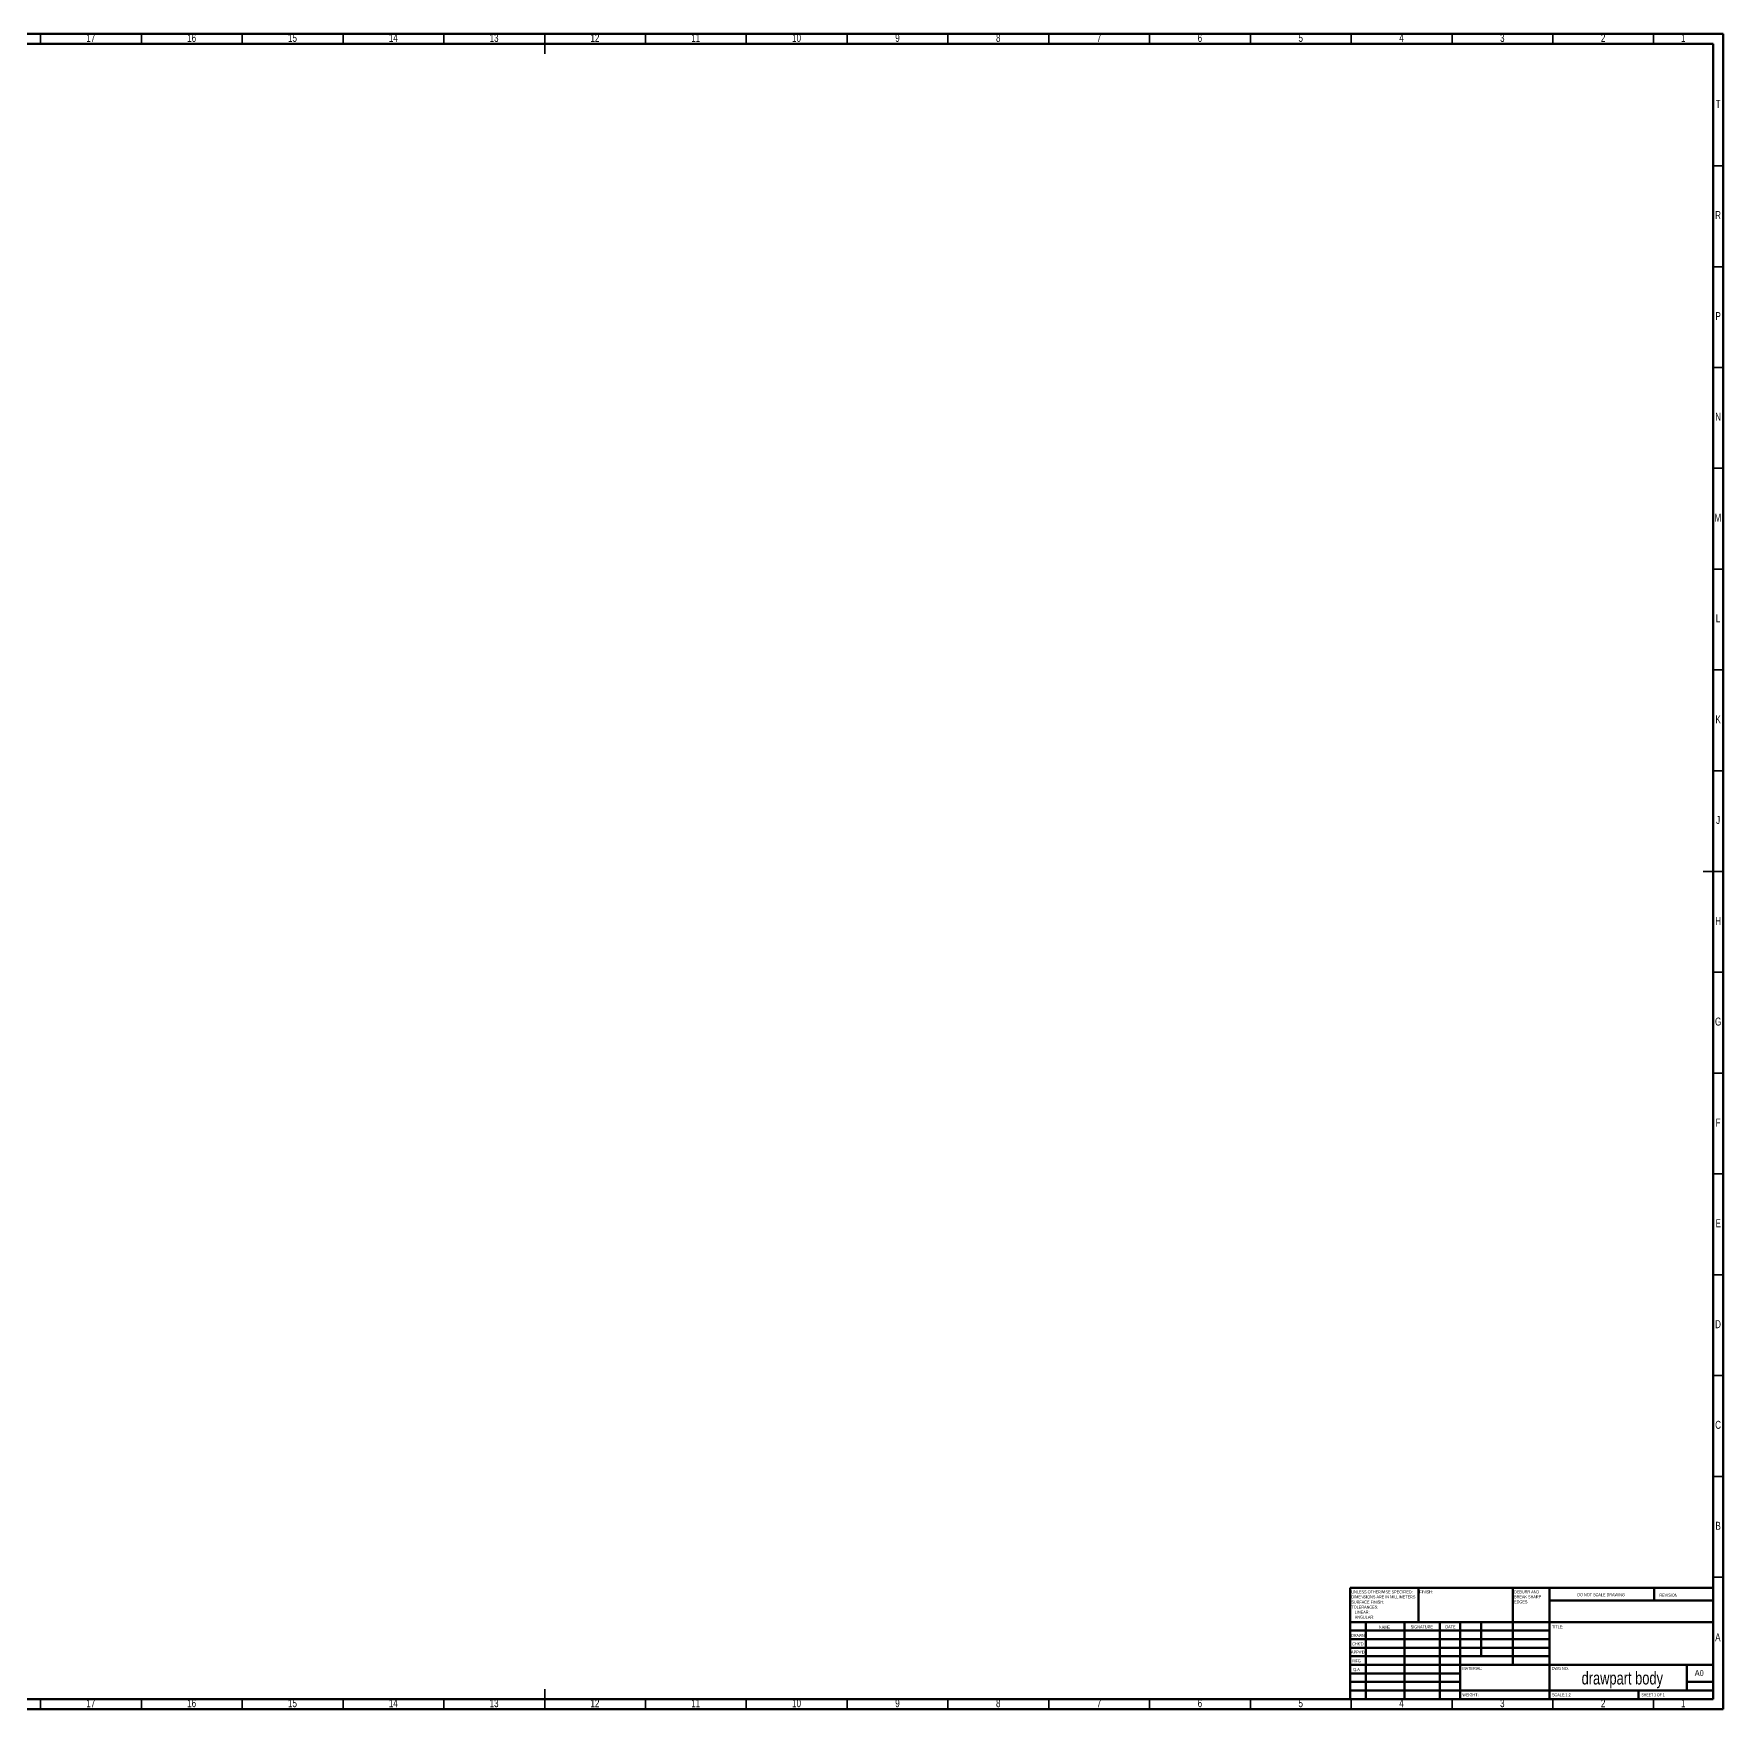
# Model space of a CAD drawing. Header units: millimetres. Extents: x -613 to 1214, y -641 to 836.
# Drawn here: x 346 to 1184, y 5 to 836 of the extents above; entities that cross this region are included whole.
import ezdxf

# ---------------------------------------------------------------- set-up
doc = ezdxf.new("R2010")
doc.units = ezdxf.units.MM
doc.styles.add('SLDTEXTSTYLE0', font='TXT', dxfattribs={"width": 0.75})
doc.styles.add('SLDTEXTSTYLE1', font='TXT', dxfattribs={"width": 0.686449})
doc.styles.add('SLDTEXTSTYLE2', font='TXT', dxfattribs={"width": 0.6875})

# ---------------------------------------------------------------- blocks, each defined once
blk = doc.blocks.new('SW_NOTE_0')
at = {"color": 0, "linetype": 'Continuous', "lineweight": 0, "char_height": 1.5, "attachment_point": 1, "style": 'SLDTEXTSTYLE0'}
for s, insert in [('UNLESS OTHERWISE SPECIFIED:', (0, 1.93)), ('TOLERANCES:', (0, -5.57)), ('SURFACE FINISH:', (0, -3.07)), ('DIMENSIONS ARE IN MILLIMETERS', (0, -0.57)), ('LINEAR:', (1.69, -8.07)), ('ANGULAR:', (1.69, -10.57))]:
    blk.add_mtext(s, dxfattribs=dict(at, insert=insert))
blk = doc.blocks.new('SW_NOTE_1')
at = {"color": 0, "linetype": 'Continuous', "lineweight": 0, "char_height": 1.5, "attachment_point": 1, "style": 'SLDTEXTSTYLE0'}
for s, insert in [('DEBURR AND', (0, 1.93)), ('BREAK SHARP', (0, -0.57)), ('EDGES', (0, -3.07))]:
    blk.add_mtext(s, dxfattribs=dict(at, insert=insert))

msp = doc.modelspace()

# ---------------------------------------------------------------- linework, layer by layer
at = {"color": 7, "linetype": 'Continuous', "lineweight": 70}
for p, q in [((15, 836), (1184, 836)), ((20, 831), (1179, 831)), ((1179, 831), (1179, 10)), ((1184, 836), (1184, 5)), ((1179, 10), (20, 10)), ((1184, 5), (15, 5))]:
    msp.add_line(p, q, dxfattribs=at)
at = {"color": 7, "linetype": 'Continuous', "lineweight": 35}
for p, q in [((349.5, 831), (349.5, 836)), ((399.5, 831), (399.5, 836)), ((449.5, 831), (449.5, 836)), ((499.5, 831), (499.5, 836)), ((549.5, 831), (549.5, 836)), ((599.5, 836), (599.5, 826)), ((599.5, 831), (599.5, 836)), ((649.5, 831), (649.5, 836)), ((699.5, 831), (699.5, 836)), ((749.5, 831), (749.5, 836)), ((799.5, 831), (799.5, 836)), ((849.5, 831), (849.5, 836)), ((899.5, 831), (899.5, 836)), ((949.5, 831), (949.5, 836)), ((999.5, 831), (999.5, 836)), ((1049.5, 831), (1049.5, 836)), ((1099.5, 831), (1099.5, 836)), ((1149.5, 831), (1149.5, 836)), ((1179, 770.5), (1184, 770.5)), ((1179, 720.5), (1184, 720.5)), ((1179, 670.5), (1184, 670.5)), ((1179, 620.5), (1184, 620.5)), ((1179, 570.5), (1184, 570.5)), ((1179, 520.5), (1184, 520.5)), ((1179, 470.5), (1184, 470.5)), ((1184, 420.5), (1174, 420.5)), ((1179, 420.5), (1184, 420.5)), ((1179, 370.5), (1184, 370.5)), ((1179, 320.5), (1184, 320.5)), ((1179, 270.5), (1184, 270.5)), ((1179, 220.5), (1184, 220.5)), ((1179, 170.5), (1184, 170.5)), ((1179, 120.5), (1184, 120.5)), ((1179, 70.5), (1184, 70.5)), ((349.5, 10), (349.5, 5)), ((399.5, 10), (399.5, 5)), ((449.5, 10), (449.5, 5)), ((499.5, 10), (499.5, 5)), ((549.5, 10), (549.5, 5)), ((599.5, 5), (599.5, 15)), ((599.5, 10), (599.5, 5)), ((649.5, 10), (649.5, 5)), ((699.5, 10), (699.5, 5)), ((749.5, 10), (749.5, 5)), ((799.5, 10), (799.5, 5)), ((849.5, 10), (849.5, 5)), ((899.5, 10), (899.5, 5)), ((949.5, 10), (949.5, 5)), ((999.5, 10), (999.5, 5)), ((1049.5, 10), (1049.5, 5)), ((1099.5, 10), (1099.5, 5)), ((1149.5, 10), (1149.5, 5))]:
    msp.add_line(p, q, dxfattribs=at)
at = {"color": 7, "linetype": 'Continuous', "lineweight": 50}
for p, q in [((999, 65.25), (1179, 65.25)), ((999, 65.25), (999, 10)), ((1032.8, 48.25), (1032.8, 65.25)), ((1079.6, 65.25), (1079.6, 27)), ((1097.8, 65.25), (1097.8, 10)), ((1179, 58.88), (1097.8, 58.88)), ((1149.8, 58.88), (1149.8, 65.25)), ((1179, 48.25), (999, 48.25)), ((1097.8, 44), (999, 44)), ((1006.8, 48.25), (1006.8, 10)), ((1025.99, 48.25), (1025.99, 10)), ((1043.4, 48.25), (1043.4, 10)), ((1053.6, 10), (1053.6, 48.25)), ((1064, 31.25), (1064, 48.25)), ((1097.8, 39.75), (999, 39.75)), ((1097.8, 35.5), (999, 35.5)), ((1097.8, 31.25), (999, 31.25)), ((1053.6, 27), (999, 27)), ((1053.6, 27), (1179, 27)), ((1166, 14.25), (1166, 27)), ((1053.6, 22.75), (999, 22.75)), ((1053.6, 18.5), (999, 18.5)), ((1179, 18.5), (1166, 18.5)), ((999, 14.25), (1179, 14.25)), ((1142, 10), (1142, 14.25))]:
    msp.add_line(p, q, dxfattribs=at)

# ---------------------------------------------------------------- block references
at = {"color": 7, "linetype": 'Continuous', "lineweight": 0}
for name, p in [('SW_NOTE_0', (999.59, 61.99)), ('SW_NOTE_1', (1080.31, 62.07))]:
    msp.add_blockref(name, p, dxfattribs=at)

# ---------------------------------------------------------------- texts
for s, insert, char_height, attachment_point, style in [('17', (374.42, 835.97), 3.969, 2, 'SLDTEXTSTYLE0'), ('16', (424.42, 835.97), 3.969, 2, 'SLDTEXTSTYLE0'), ('15', (474.42, 835.97), 3.969, 2, 'SLDTEXTSTYLE0'), ('14', (524.42, 835.97), 3.969, 2, 'SLDTEXTSTYLE0'), ('13', (574.42, 835.97), 3.969, 2, 'SLDTEXTSTYLE0'), ('12', (624.42, 835.97), 3.969, 2, 'SLDTEXTSTYLE0'), ('11', (674.42, 835.97), 3.969, 2, 'SLDTEXTSTYLE0'), ('10', (724.42, 835.97), 3.969, 2, 'SLDTEXTSTYLE0'), ('9', (774.46, 835.97), 3.97, 2, 'SLDTEXTSTYLE0'), ('8', (824.46, 835.97), 3.97, 2, 'SLDTEXTSTYLE0'), ('7', (874.46, 835.97), 3.97, 2, 'SLDTEXTSTYLE0'), ('6', (924.46, 835.97), 3.97, 2, 'SLDTEXTSTYLE0'), ('5', (974.46, 835.97), 3.97, 2, 'SLDTEXTSTYLE0'), ('4', (1024.46, 835.97), 3.97, 2, 'SLDTEXTSTYLE0'), ('3', (1074.46, 835.97), 3.97, 2, 'SLDTEXTSTYLE0'), ('2', (1124.46, 835.97), 3.97, 2, 'SLDTEXTSTYLE0'), ('1', (1164.21, 835.97), 3.97, 2, 'SLDTEXTSTYLE0'), ('T', (1181.49, 803.22), 3.97, 2, 'SLDTEXTSTYLE0'), ('R', (1181.44, 748.06), 3.97, 2, 'SLDTEXTSTYLE0'), ('P', (1181.48, 697.97), 3.97, 2, 'SLDTEXTSTYLE0'), ('N', (1181.46, 648.06), 3.97, 2, 'SLDTEXTSTYLE0'), ('M', (1181.36, 597.97), 3.97, 2, 'SLDTEXTSTYLE0'), ('L', (1181.45, 548.06), 3.97, 2, 'SLDTEXTSTYLE0'), ('K', (1181.49, 497.97), 3.97, 2, 'SLDTEXTSTYLE0'), ('J', (1181.47, 448.06), 3.97, 2, 'SLDTEXTSTYLE0'), ('H', (1181.49, 397.97), 3.97, 2, 'SLDTEXTSTYLE0'), ('G', (1181.49, 348.06), 3.97, 2, 'SLDTEXTSTYLE0'), ('F', (1181.46, 297.97), 3.97, 2, 'SLDTEXTSTYLE0'), ('E', (1181.51, 248.06), 3.97, 2, 'SLDTEXTSTYLE0'), ('D', (1181.45, 197.97), 3.97, 2, 'SLDTEXTSTYLE0'), ('C', (1181.46, 148.06), 3.97, 2, 'SLDTEXTSTYLE0'), ('B', (1181.47, 97.97), 3.97, 2, 'SLDTEXTSTYLE0'), ('FINISH:', (1033.37, 63.92), 1.5, 1, 'SLDTEXTSTYLE0'), ('DO NOT SCALE DRAWING', (1111.61, 62.53), 1.5, 1, 'SLDTEXTSTYLE0'), ('REVISION', (1152.33, 62.33), 1.5, 1, 'SLDTEXTSTYLE0'), ('DRAWN', (999.64, 42.38), 1.5, 1, 'SLDTEXTSTYLE1'), ('NAME', (1013.32, 46.5), 1.5, 1, 'SLDTEXTSTYLE0'), ('SIGNATURE', (1029.03, 46.56), 1.5, 1, 'SLDTEXTSTYLE0'), ('DATE', (1046.21, 46.58), 1.5, 1, 'SLDTEXTSTYLE0'), ('TITLE:', (1099.09, 46.58), 1.5, 1, 'SLDTEXTSTYLE0'), ('A', (1181.34, 42.72), 3.97, 2, 'SLDTEXTSTYLE0'), ("APPV'D", (999.4, 34.07), 1.5, 1, 'SLDTEXTSTYLE0'), ("CHK'D", (999.94, 38.16), 1.5, 1, 'SLDTEXTSTYLE0'), ('MFG', (1000.12, 29.72), 1.5, 1, 'SLDTEXTSTYLE0'), ('Q.A', (1000.51, 25.5), 1.5, 1, 'SLDTEXTSTYLE0'), ('MATERIAL:', (1054.65, 25.99), 1.5, 1, 'SLDTEXTSTYLE0'), ('DWG NO.', (1098.95, 25.99), 1.5, 1, 'SLDTEXTSTYLE0'), ('drawpart body', (1133.95, 23.61), 6.35, 2, 'SLDTEXTSTYLE0'), ('A0', (1169.87, 24.41), 2.91, 1, 'SLDTEXTSTYLE0'), ('17', (374.42, 9.97), 3.969, 2, 'SLDTEXTSTYLE0'), ('16', (424.42, 9.97), 3.969, 2, 'SLDTEXTSTYLE0'), ('15', (474.42, 9.97), 3.969, 2, 'SLDTEXTSTYLE0'), ('14', (524.42, 9.97), 3.969, 2, 'SLDTEXTSTYLE0'), ('13', (574.42, 9.97), 3.969, 2, 'SLDTEXTSTYLE0'), ('12', (624.42, 9.97), 3.969, 2, 'SLDTEXTSTYLE0'), ('11', (674.42, 9.97), 3.969, 2, 'SLDTEXTSTYLE0'), ('10', (724.42, 9.97), 3.969, 2, 'SLDTEXTSTYLE0'), ('9', (774.46, 9.97), 3.97, 2, 'SLDTEXTSTYLE0'), ('8', (824.46, 9.97), 3.97, 2, 'SLDTEXTSTYLE0'), ('7', (874.46, 9.97), 3.97, 2, 'SLDTEXTSTYLE0'), ('6', (924.46, 9.97), 3.97, 2, 'SLDTEXTSTYLE0'), ('5', (974.46, 9.97), 3.97, 2, 'SLDTEXTSTYLE0'), ('4', (1024.46, 9.97), 3.97, 2, 'SLDTEXTSTYLE0'), ('WEIGHT:', (1054.62, 12.95), 1.499, 1, 'SLDTEXTSTYLE0'), ('3', (1074.46, 9.97), 3.97, 2, 'SLDTEXTSTYLE0'), ('SCALE:1:2', (1099.07, 12.9), 1.5, 1, 'SLDTEXTSTYLE0'), ('2', (1124.46, 9.97), 3.97, 2, 'SLDTEXTSTYLE0'), ('SHEET 1 OF 1', (1143.48, 12.9), 1.5, 1, 'SLDTEXTSTYLE2'), ('1', (1164.21, 9.97), 3.97, 2, 'SLDTEXTSTYLE0')]:
    msp.add_mtext(s, dxfattribs=dict(at, insert=insert, char_height=char_height, attachment_point=attachment_point, style=style))

doc.saveas('drawing.dxf')
